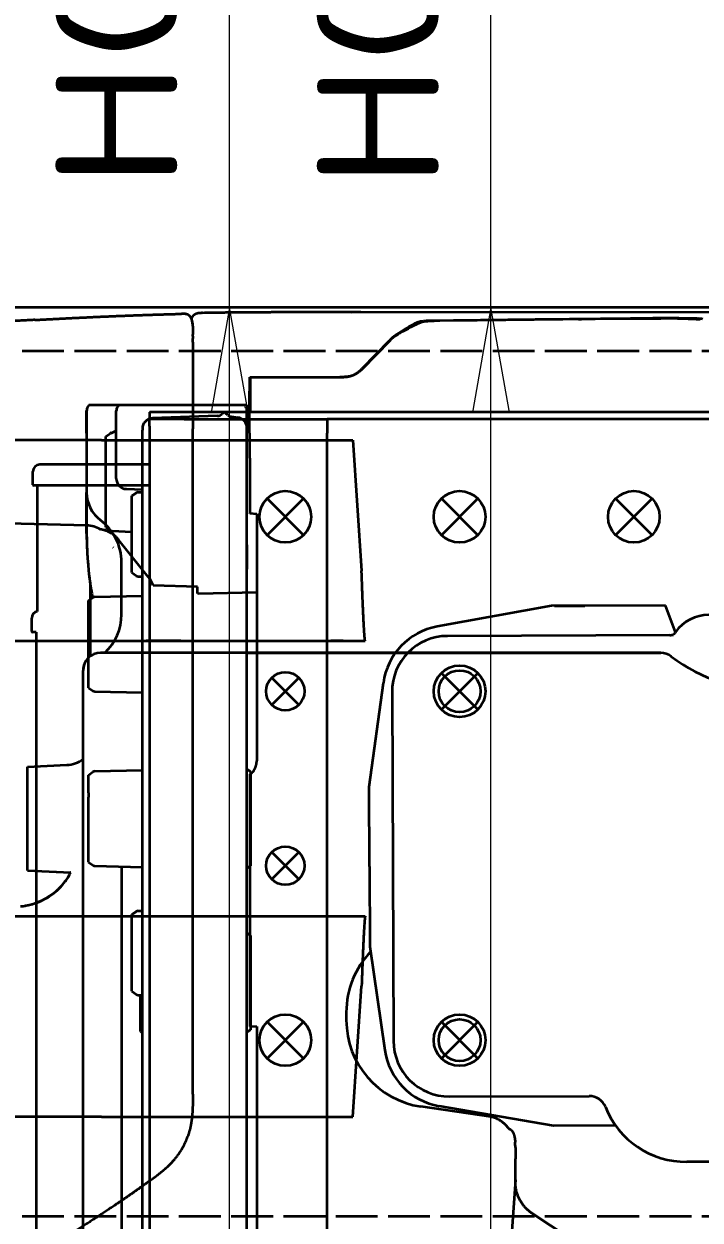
# Model space of a CAD drawing. Header units: millimetres. Extents: x 120 to 10915, y 515 to 8014.
# Drawn here: x 2925 to 3119, y 4908.4 to 5251.3 of the extents above; entities that cross this region are included whole.
import ezdxf
from ezdxf.enums import TextEntityAlignment as Align

# ---------------------------------------------------------------- set-up
doc = ezdxf.new("R2010")
doc.units = ezdxf.units.MM
doc.linetypes.add('DASHED', pattern=[15, 12, -3])
doc.layers.get('0').update_dxf_attribs({"lineweight": 13})
for name, color, linetype, lineweight in [('201_Dimensions', 7, 'Continuous', 13), ('203_Chassis_left_side_view', 7, 'Continuous', 13), ('204_Chassis_mid_side_view', 7, 'Continuous', 13), ('211_Frame_holes_left_side_view', 7, 'Continuous', 13), ('212_Frame_holes_right_side_view', 7, 'Continuous', 13), ('218_Chassis_right_side_view', 7, 'Continuous', 13)]:
    doc.layers.add(name, color=color, linetype=linetype, lineweight=lineweight)
doc.styles.get("Standard").update_dxf_attribs({"font": 'isocp.shx'})

# ---------------------------------------------------------------- blocks, each defined once
blk = doc.blocks.new('3253338')
at = {"layer": '204_Chassis_mid_side_view', "color": 3, "lineweight": 35}
for p, q in [((2947.3, 1232), (2825.09, 1232)), ((2947.3, 1232), (2962.74, 1232)), ((2962.74, 1232), (3019.4, 1232)), ((3019.4, 1232), (3021.89, 1194.5)), ((2856.81, 1174.5), (2945.22, 1174.5)), ((2945.22, 1174.5), (2962.74, 1174.5)), ((2969.99, 1174.5), (2960.06, 1174.5)), ((2962.74, 1174.5), (3022.91, 1174.5)), ((3016.57, 1174.5), (3013.03, 1174.5)), ((2856.81, 1095.5), (2945.22, 1095.5)), ((2945.22, 1095.5), (2962.74, 1095.5)), ((2962.74, 1095.5), (3022.91, 1095.5)), ((3019.4, 1038), (3021.89, 1075.5)), ((2947.3, 1038), (2825.09, 1038)), ((2947.3, 1038), (2962.74, 1038)), ((2962.74, 1038), (3019.4, 1038))]:
    blk.add_line(p, q, dxfattribs=at)
for centre in [(3000, 1210), (3000, 1060)]:
    blk.add_circle(centre, 7.4, dxfattribs=at)
for points in [[(3022.91, 1174.5), (3022.88, 1174.5), (3022.85, 1174.64), (3022.82, 1174.92), (3022.72, 1175.93), (3022.62, 1177.55), (3022.55, 1178.68), (3022.37, 1182.16), (3022.19, 1186.24), (3022.09, 1188.93), (3021.99, 1191.72), (3021.89, 1194.5)], [(3022.91, 1095.5), (3022.88, 1095.5), (3022.85, 1095.36), (3022.82, 1095.08), (3022.72, 1094.07), (3022.62, 1092.45), (3022.55, 1091.32), (3022.37, 1087.84), (3022.19, 1083.76), (3022.09, 1081.07), (3021.99, 1078.28), (3021.89, 1075.5)]]:
    blk.add_open_spline(points, degree=5, knots=[0, 0, 0, 0, 0, 0, 6.507891, 6.507891, 6.507891, 16.41338, 16.41338, 16.41338, 34.854254, 34.854254, 34.854254, 34.854254, 34.854254, 34.854254], dxfattribs=at)
blk = doc.blocks.new('3068684')
at = {"layer": '203_Chassis_left_side_view', "color": 3, "lineweight": 35}
blk.add_line((4055, 1270), (920, 1270), dxfattribs=at)
blk = doc.blocks.new('3254123')
at = {"layer": '203_Chassis_left_side_view', "color": 4, "linetype": 'DASHED', "lineweight": 35}
for p, q in [((3251.491565, 1257.5), (1477.491565, 1257.5)), ((3251.491565, 1009.5), (1535.491565, 1009.5))]:
    blk.add_line(p, q, dxfattribs=at)
blk = doc.blocks.new('3351299')
at = {"layer": '203_Chassis_left_side_view', "color": 3, "lineweight": 35}
for p, q in [((3021.68, 1268.62), (3008.17, 1268.62)), ((3019.03, 1268.62), (3433.57, 1268.94)), ((2973.39, 1265.48), (2973.41, 1265.39)), ((2973.48, 1262.14), (2973.48, 1262.29)), ((2973.48, 1262.29), (2973.48, 1262.29)), ((2973.48, 1261.81), (2973.48, 1262.14)), ((2973.49, 1260.04), (2973.48, 1261.11)), ((2973.5, 1258.49), (2973.48, 1241.65)), ((2973.49, 1260.04), (2973.5, 1259.14)), ((2973.5, 1259.14), (2973.5, 1258.52)), ((2973.5, 1258.52), (2973.5, 1258.49)), ((2973.46, 1044.49), (2973.46, 1044.49)), ((2961.16, 1019.73), (2961.15, 1019.72))]:
    blk.add_line(p, q, dxfattribs=at)
blk.add_lwpolyline([(2973.46, 1044.49, 0.000023), (2973.47, 1235.22)], format="xyb", dxfattribs=at)
for centre, radius, start, end in [((2995.81, 119.22), 1149.36, 90.72709, 90.97633), ((2963.55, 1264.06), 9.95, 8.2266, 11.4503), ((3234.19, 1262.95), 260.71, 179.637, 180.1437), ((3013.69, 1261.48), 40.21, 179.5309, 180.5235)]:
    blk.add_arc(centre, radius, start, end, dxfattribs=at)
for points in [[(3008.17, 1268.62), (3002.78, 1268.62), (2997.39, 1268.62), (2992, 1268.6), (2986.61, 1268.56), (2981.22, 1268.49)], [(2973.3, 1266.04), (2973.26, 1266.2), (2973.22, 1266.36), (2973.18, 1266.52), (2973.12, 1266.68), (2973.06, 1266.82)], [(2973.46, 1044.49), (2973.46, 1043.64), (2973.46, 1042.8), (2973.45, 1041.95), (2973.43, 1041.11), (2973.39, 1040.28)], [(2964.16, 1021.99), (2965.02, 1022.67), (2965.86, 1023.38), (2966.66, 1024.13), (2967.42, 1024.91), (2968.12, 1025.73)], [(2961.16, 1019.73), (2961.77, 1020.17), (2962.38, 1020.62), (2962.98, 1021.07), (2963.58, 1021.52), (2964.16, 1021.99)]]:
    blk.add_open_spline(points, degree=5, dxfattribs=at)
for points, knots in [([(2976.22, 1268.42), (2975.82, 1268.41), (2975.42, 1268.41), (2975.01, 1268.37), (2974.47, 1268.24), (2973.99, 1267.98), (2973.86, 1267.9), (2973.58, 1267.67), (2973.35, 1267.39), (2973.23, 1267.21), (2973.14, 1267.02), (2973.06, 1266.82)], [0, 0, 0, 0, 0, 0, 2.029114, 2.029114, 2.029114, 2.778797, 2.778797, 2.778797, 3.862622, 3.862622, 3.862622, 3.862622, 3.862622, 3.862622]), ([(2973.49, 1264.6), (2973.49, 1264.62), (2973.49, 1264.64), (2973.49, 1264.66), (2973.49, 1264.71), (2973.48, 1264.76), (2973.48, 1264.8), (2973.47, 1264.89), (2973.46, 1264.99), (2973.46, 1265.03), (2973.44, 1265.13), (2973.43, 1265.24), (2973.42, 1265.29), (2973.41, 1265.34), (2973.41, 1265.39)], [0, 0, 0, 0, 0, 0, 0.649602, 0.649602, 0.649602, 1.651559, 1.651559, 1.651559, 2.681408, 2.681408, 2.681408, 3.373488, 3.373488, 3.373488, 3.373488, 3.373488, 3.373488]), ([(2973.48, 1241.65), (2973.48, 1241.3), (2973.48, 1240.95), (2973.48, 1240.6), (2973.48, 1240.18), (2973.48, 1239.75), (2973.48, 1239.68), (2973.48, 1239.56), (2973.48, 1239.43), (2973.48, 1239.37), (2973.48, 1239.18), (2973.48, 1238.98), (2973.48, 1238.85), (2973.48, 1238.58), (2973.48, 1238.31), (2973.48, 1238.2), (2973.47, 1237.92), (2973.47, 1237.65), (2973.47, 1237.51), (2973.47, 1237.11), (2973.47, 1236.71), (2973.47, 1236.38), (2973.47, 1235.99), (2973.47, 1235.61), (2973.47, 1235.48), (2973.47, 1235.35), (2973.47, 1235.22)], [0, 0, 0, 0, 0, 0, 2.600026, 2.600026, 2.600026, 3.048958, 3.048958, 3.048958, 3.512397, 3.512397, 3.512397, 4.423413, 4.423413, 4.423413, 5.379929, 5.379929, 5.379929, 6.315553, 6.315553, 6.315553, 8.09694, 8.09694, 8.09694, 9.024971, 9.024971, 9.024971, 9.024971, 9.024971, 9.024971]), ([(2973.39, 1040.28), (2973.32, 1038.84), (2973.2, 1037.41), (2973, 1035.99), (2972.66, 1034.45), (2972.19, 1032.95), (2972.14, 1032.81), (2972.1, 1032.66), (2972.05, 1032.51)], [0, 0, 0, 0, 0, 0, 12.526309, 12.526309, 12.526309, 13.901414, 13.901414, 13.901414, 13.901414, 13.901414, 13.901414]), ([(2968.12, 1025.73), (2968.95, 1026.68), (2969.71, 1027.7), (2970.39, 1028.76), (2971.12, 1030.16), (2971.72, 1031.62), (2971.83, 1031.92), (2971.94, 1032.22), (2972.05, 1032.51)], [0, 0, 0, 0, 0, 0, 11.267446, 11.267446, 11.267446, 14.080975, 14.080975, 14.080975, 14.080975, 14.080975, 14.080975]), ([(2961.15, 1019.72), (2957.76, 1017.27), (2954.34, 1014.87), (2950.88, 1012.51), (2946.52, 1009.62), (2942.13, 1006.79), (2941.25, 1006.23), (2940.37, 1005.67), (2939.48, 1005.11)], [0, 0, 0, 0, 0, 0, 36.261503, 36.261503, 36.261503, 45.327124, 45.327124, 45.327124, 45.327124, 45.327124, 45.327124])]:
    blk.add_open_spline(points, degree=5, knots=knots, dxfattribs=at)
blk = doc.blocks.new('3069619')
at = {"layer": '203_Chassis_left_side_view', "color": 3, "lineweight": 35}
for p, q in [((3048.89, 1266.23), (3042.73, 1266.16)), ((3082.83, 1266.63), (3081.56, 1266.61)), ((3081.66, 1266.61), (3081.56, 1266.61)), ((3084.08, 1266.64), (3082.83, 1266.63)), ((3084.08, 1266.64), (3084.83, 1266.65)), ((3084.83, 1266.65), (3084.98, 1266.65)), ((3087.31, 1266.67), (3084.98, 1266.65)), ((3112.48, 1266.8), (3112.49, 1266.8)), ((3032.97, 1262.66), (3032.52, 1262.41)), ((3029.96, 1260.48), (3022.12, 1252.38)), ((2990, 1250.05), (3015.6, 1250.05)), ((2990, 1240), (2990, 1250.05)), ((2991.15, 1250.05), (3000.04, 1250.05)), ((2961, 1239.47), (2961, 1237.74)), ((2961, 1236), (2961, 1237.74)), ((4338.79, 1240), (2961.21, 1240)), ((2971, 1238), (2961.21, 1238)), ((2971, 1238), (3012, 1238)), ((3012, 1238), (3012, 1234)), ((4288, 1238), (3012, 1238)), ((2961, 1236), (2961, 609)), ((3012, 657.14), (3012, 1234)), ((2961, 1224.95), (2929.58, 1224.95)), ((2927.58, 1219.2), (2927.58, 1222.95)), ((2961, 1218.95), (2927.83, 1218.95)), ((2928.83, 1218.95), (2928.83, 1182.91)), ((2927.25, 1177.2), (2927.25, 1180.95)), ((2928.5, 1176.95), (2927.5, 1176.95)), ((2928.5, 1176.95), (2928.5, 929.89))]:
    blk.add_line(p, q, dxfattribs=at)
blk.add_lwpolyline([(3081.66, 1266.61, 0.000164), (3048.89, 1266.23)], format="xyb", dxfattribs=at)
for centre, radius, start, end in [((3123.11, 1101.85), 184.35, 117.6481, 119.2717), ((3116.25, -1958.2), 3225, 90.06712, 90.51423), ((3041.55, 1249.42), 16.02, 134.1878, 136.3624), ((2929.58, 1222.95), 2, 90, 180), ((2927.83, 1219.2), 0.25, 180, 270), ((2929.25, 1180.95), 2, 101.9821, 180), ((2927.5, 1177.2), 0.25, 180, 270)]:
    blk.add_arc(centre, radius, start, end, dxfattribs=at)
for points, degree, knots in [([(3037.57, 1265.15), (3037.67, 1265.21), (3037.87, 1265.31), (3038.17, 1265.47), (3038.48, 1265.61), (3038.79, 1265.73), (3039.11, 1265.85), (3039.44, 1265.94), (3039.76, 1266.01), (3040.07, 1266.06), (3040.34, 1266.09), (3040.57, 1266.11), (3040.77, 1266.12), (3040.95, 1266.12), (3041.11, 1266.13), (3041.27, 1266.13), (3041.46, 1266.14), (3041.65, 1266.14), (3041.88, 1266.14), (3042.13, 1266.15), (3042.41, 1266.15), (3042.62, 1266.15), (3042.73, 1266.16)], 3, [0, 0, 0, 0, 0.342128, 0.683082, 1.021999, 1.358664, 1.696603, 2.033617, 2.367465, 2.699975, 2.950434, 3.193535, 3.383819, 3.566319, 3.716281, 3.879876, 4.05479, 4.263496, 4.474041, 4.722536, 5.010262, 5.337936, 5.337936, 5.337936, 5.337936]), ([(3112.49, 1266.8), (3112.59, 1266.8), (3112.8, 1266.8), (3113.12, 1266.8), (3113.43, 1266.8), (3113.76, 1266.8), (3114.09, 1266.8), (3114.42, 1266.8), (3114.76, 1266.8), (3115.09, 1266.8), (3115.46, 1266.79), (3115.88, 1266.79), (3116.35, 1266.77), (3116.83, 1266.76), (3117.3, 1266.73), (3117.75, 1266.7), (3118.17, 1266.68), (3118.59, 1266.64), (3118.86, 1266.62), (3119, 1266.61)], 3, [0, 0, 0, 0, 0.312445, 0.624221, 0.946059, 1.258432, 1.603648, 1.929772, 2.272427, 2.60101, 2.933039, 3.372774, 3.855116, 4.344146, 4.836048, 5.25864, 5.680354, 6.100653, 6.520781, 6.520781, 6.520781, 6.520781]), ([(3030.38, 1260.91), (3030.45, 1260.97), (3030.58, 1261.09), (3030.78, 1261.26), (3030.97, 1261.42), (3031.16, 1261.57), (3031.35, 1261.7), (3031.54, 1261.83), (3031.72, 1261.94), (3031.89, 1262.05), (3032.06, 1262.14), (3032.22, 1262.24), (3032.37, 1262.32), (3032.47, 1262.38), (3032.52, 1262.41)], 3, [0, 0, 0, 0, 0.271546, 0.532051, 0.782615, 1.023744, 1.255501, 1.477704, 1.690096, 1.892547, 2.085255, 2.268963, 2.445152, 2.616245, 2.616245, 2.616245, 2.616245]), ([(3022.12, 1252.38), (3021.48, 1251.79), (3020.83, 1251.2), (3020.11, 1250.73), (3018.78, 1250.23), (3017.35, 1250.07), (3016.77, 1250.05), (3016.18, 1250.05), (3015.6, 1250.05)], 5, [0, 0, 0, 0, 0, 0, 6.715176, 6.715176, 6.715176, 11.177792, 11.177792, 11.177792, 11.177792, 11.177792, 11.177792]), ([(2961.21, 1240), (2961.14, 1240), (2961.08, 1239.96), (2961.03, 1239.87), (2961.01, 1239.72), (2961, 1239.53), (2961, 1239.51), (2961, 1239.49), (2961, 1239.47)], 5, [0, 0, 0, 0, 0, 0, 2.714378, 2.714378, 2.714378, 3.030142, 3.030142, 3.030142, 3.030142, 3.030142, 3.030142])]:
    blk.add_open_spline(points, degree=degree, knots=knots, dxfattribs=at)
blk.add_open_spline([(2961.21, 1238), (2961.13, 1238), (2961.07, 1237.97), (2961.02, 1237.92), (2961, 1237.84), (2961, 1237.74)], degree=5, dxfattribs=at)
blk = doc.blocks.new('3069642')
at = {"layer": '203_Chassis_left_side_view', "color": 3, "lineweight": 35}
for p, q in [((2943.32, 1241.5), (2943.37, 1241.57)), ((2943.65, 1242), (2943.37, 1241.57)), ((2989, 1242), (2943.65, 1242)), ((2952.2, 1242), (2951.86, 1241.52)), ((2989, 615.38), (2989, 1242)), ((2943, 1240.41), (2943, 1205.17)), ((2951.5, 1220.98), (2951.5, 1240.37)), ((2980.58, 1238.93), (2961.9, 1238.28)), ((2982.5, 1240), (2981.78, 1239.4)), ((2983.49, 1239.17), (2982.5, 1240)), ((2984.49, 1238.72), (2986.42, 1238.45)), ((2989, 1240.41), (2989, 1235.48)), ((2959, 1235.28), (2959, 1234.88)), ((2959, 600), (2959, 1234.88)), ((2989, 1235.12), (2989, 1235.48)), ((2989, 1202.89), (2989, 1235.12)), ((2989, 1234.66), (2989, 1234.63)), ((2948.5, 1233), (2949.76, 1233.88)), ((2948.5, 1207), (2948.5, 1233)), ((2954.4, 1217.98), (2959, 1217.82)), ((2957.8, 1217.06), (2959, 1217.1)), ((2989, 1219.34), (2989, 1219.37)), ((2956, 1216), (2957.26, 1216.88)), ((2956, 1205), (2956, 1216)), ((2948.5, 1207), (2949.76, 1206.12)), ((2950.3, 1205.94), (2956, 1205.74)), ((2956, 1194), (2956, 1205)), ((2989, 1201.98), (2989, 1202.89)), ((2989, 1201.98), (2989, 1195)), ((2956, 1194), (2957.26, 1193.12)), ((2957.8, 1192.94), (2959, 1192.9)), ((2943.5, 1186), (2944.75, 1186.88)), ((2945.3, 1187.06), (2959, 1187.39)), ((2943.5, 1173.5), (2943.5, 1186)), ((2943.5, 1161), (2943.5, 1173.5)), ((2989, 1171), (3107.71, 1171)), ((2943.5, 1161), (2944.75, 1160.12)), ((2945.3, 1159.94), (2959, 1159.61)), ((2943.5, 1136), (2944.75, 1136.88)), ((2943.5, 1130.92), (2943.5, 1136)), ((2945.3, 1137.06), (2959, 1137.39)), ((2990, 1137), (2989, 1137.7)), ((2990, 1137), (2990, 1111.65)), ((2943.5, 1130.92), (2943.5, 1130.16)), ((2943.5, 1130.16), (2943.5, 1129.66)), ((2943.5, 1117.34), (2943.5, 1129.66)), ((2943.5, 1116.84), (2943.5, 1117.34)), ((2943.5, 1116.08), (2943.5, 1116.84)), ((2943.5, 1111), (2943.5, 1116.08)), ((2943.5, 1111), (2944.75, 1110.12)), ((2990, 1111.65), (2990, 1110)), ((2945.3, 1109.94), (2959, 1109.61)), ((2953, 1109.75), (2953, 1104.44)), ((2990, 1110), (2989, 1109.3)), ((2990, 1110), (2989, 1109.3)), ((2990, 1110), (2989, 1109.3)), ((2990, 1110), (2989, 1109.3)), ((2953, 1104.44), (2953, 948.13)), ((2957.8, 1097.06), (2958.3, 1097.08)), ((2956, 1096), (2957.26, 1096.88)), ((2956, 1085), (2956, 1096)), ((2990, 1090), (2989, 1090.7)), ((2990, 1090), (2990, 1064.65)), ((2956, 1074), (2956, 1085)), ((2956, 1074), (2957.26, 1073.12)), ((2957.8, 1072.94), (2959, 1072.9)), ((2958.5, 1062.5), (2958.5, 1072.91)), ((2990, 1063), (2989, 1062.3)), ((2990, 1063), (2989, 1062.3)), ((2990, 1064.65), (2990, 1063)), ((2958.5, 1062.5), (2959, 1062.15)), ((2958.5, 1062.5), (2959, 1062.15))]:
    blk.add_line(p, q, dxfattribs=at)
for centre, radius, start, end in [((2945, 1240.41), 2, 147, 180), ((2953.5, 1240.37), 2, 145, 180), ((2962, 1235.28), 3, 92, 180), ((2980.5, 1240.93), 2, 272, 310), ((2984.78, 1240.7), 2, 230, 262), ((2986, 1235.48), 3, 0, 82), ((2948.68, 1238.36), 4.55, 287.2457, 308.2704), ((2950.33, 1233.06), 1.01, 107.5423, 124.9468), ((2954.5, 1220.98), 3, 180, 268), ((2957.83, 1216.06), 1, 92, 125), ((3043, 1205.17), 100, 180, 190.5615), ((2950.33, 1206.94), 1, 235, 268), ((2957.83, 1193.94), 1, 235, 268), ((2945.33, 1186.06), 1, 91.4, 125), ((3107.71, 1166), 5, 53.1301, 90), ((3140.71, 1210), 50, 233.1301, 270), ((2945.33, 1160.94), 1, 235, 268.6), ((2945.33, 1136.06), 1, 91.4, 125), ((2945.33, 1110.94), 1, 235, 268.6), ((2957.83, 1096.06), 1, 92, 125), ((2958.12, 1102.08), 5, 272, 280.0962), ((2957.83, 1073.94), 1, 235, 268)]:
    blk.add_arc(centre, radius, start, end, dxfattribs=at)
blk = doc.blocks.new('3071501')
at = {"layer": '203_Chassis_left_side_view', "color": 3, "lineweight": 35}
for p, q in [((2942, 1140.63), (2942, 1166)), ((2926, 1138.39), (2937.35, 1138.88)), ((2926, 1110.32), (2926, 1138.39)), ((2926, 1108.61), (2926, 1110.32)), ((2926, 1108.61), (2938.41, 1108.07)), ((2936.99, 1105.69), (2936.81, 1105.45))]:
    blk.add_line(p, q, dxfattribs=at)
for centre, radius, start, end in [((2947, 1166), 5, 134.4311, 180), ((2937, 1146.87), 8, 272.5, 308.6839), ((2922.83, 1115.94), 17.48, 324.0865, 333.2468), ((2922.6, 1116.12), 17.78, 293.9816, 323.0974), ((2922.4, 1116.58), 18.28, 275.0349, 293.976)]:
    blk.add_arc(centre, radius, start, end, dxfattribs=at)
blk = doc.blocks.new('3069663')
at = {"layer": '218_Chassis_right_side_view', "color": 3, "lineweight": 35}
for p, q in [((3032.28, 1262.45), (3032.28, 1262.47)), ((3029.76, 1260.48), (3021.95, 1252.41)), ((3030.13, 1260.83), (3029.76, 1260.48)), ((2989.8, 1246), (2989.8, 1250.05)), ((2989.8, 1250.05), (3015.45, 1250.05)), ((2989.8, 1246), (2989.6, 1246)), ((2989.6, 1246), (2989.6, 1234.01)), ((2989.97, 1246), (2989.96, 1246)), ((2989.8, 1234), (2989.6, 1234.01)), ((2989.8, 1226.8), (2989.8, 1234)), ((2989.8, 1226.79), (2989.8, 1223.5)), ((2989.8, 1223.5), (2989.8, 1211)), ((2838.8, 1210.29), (2943.01, 1207.56)), ((2989.8, 1210.97), (2989.8, 1211)), ((2989.8, 1211), (2991.8, 1210.9)), ((2989.8, 1211), (2991.8, 1210.9)), ((2989.8, 1211), (2991.8, 1210.9)), ((2989.8, 1211), (2991.8, 1210.9)), ((2989.8, 1210.97), (2989.8, 1210.96)), ((2991.8, 1210.9), (2991.8, 1140.05)), ((2960.67, 1192.76), (2952.24, 1203.33)), ((2950.69, 1201.13), (2950.64, 1201.16)), ((2974.8, 1189.97), (2962.12, 1190.28)), ((2974.8, 1187.98), (2974.8, 1189.97)), ((2975.06, 1188.01), (2991.8, 1188.45)), ((2989.8, 1136.1), (2989.8, 1064)), ((2989.8, 1136.1), (2989.8, 1136.09)), ((2989.8, 1135.77), (2989.8, 1135.49)), ((2989.8, 1063.97), (2989.8, 1064)), ((2989.8, 1064), (2991.8, 1063.9)), ((2989.8, 1064), (2991.8, 1063.9)), ((2989.8, 1064), (2991.8, 1063.9)), ((2989.8, 1064), (2991.8, 1063.9)), ((2989.8, 1063.97), (2989.8, 1063.96)), ((2991.8, 1063.9), (2991.8, 992.69))]:
    blk.add_line(p, q, dxfattribs=at)
blk.add_lwpolyline([(3102.91, 1266.86, 0.000308), (3040.4, 1266.14)], format="xyb", dxfattribs=at)
for centre, radius, start, end in [((3126.34, 1112.72), 176.84, 120.5157, 122.1314), ((3140.99, -2200.39), 3467.46, 90.46471, 90.62913), ((2942.8, 1199.56), 8, 58.4381, 88.5), ((2952.69, 1186.45), 10.18, 22.0983, 38.3431), ((2975.1, 1186.51), 1.5, 91.5, 101.5369)]:
    blk.add_arc(centre, radius, start, end, dxfattribs=at)
for points, degree, knots in [([(3036.54, 1265.07), (3036.64, 1265.12), (3036.84, 1265.24), (3037.14, 1265.41), (3037.44, 1265.56), (3037.75, 1265.7), (3038.06, 1265.82), (3038.38, 1265.93), (3038.7, 1266.01), (3039.04, 1266.06), (3039.37, 1266.1), (3039.71, 1266.13), (3040.05, 1266.14), (3040.28, 1266.14), (3040.4, 1266.14)], 3, [0, 0, 0, 0, 0.344275, 0.687059, 1.027353, 1.364878, 1.700047, 2.033849, 2.367591, 2.702606, 3.039935, 3.380065, 3.72276, 4.067029, 4.067029, 4.067029, 4.067029]), ([(3112.87, 1266.96), (3112.98, 1266.96), (3113.19, 1266.96), (3113.5, 1266.96), (3113.81, 1266.97), (3114.12, 1266.97), (3114.42, 1266.97), (3114.73, 1266.97), (3115.01, 1266.97), (3115.28, 1266.98), (3115.52, 1266.98), (3115.78, 1266.98), (3116.05, 1266.97), (3116.39, 1266.97), (3116.77, 1266.96), (3117.19, 1266.95), (3117.62, 1266.93), (3118.04, 1266.91), (3118.45, 1266.88), (3118.87, 1266.85), (3119.29, 1266.82), (3119.57, 1266.79), (3119.71, 1266.78)], 3, [0, 0, 0, 0, 0.315739, 0.632075, 0.941402, 1.236682, 1.558781, 1.855138, 2.15016, 2.410007, 2.653182, 2.88558, 3.176356, 3.481221, 3.900172, 4.321567, 4.74544, 5.169065, 5.586381, 6.003722, 6.420965, 6.841061, 6.841061, 6.841061, 6.841061]), ([(3032.28, 1262.45), (3032.09, 1262.33), (3031.89, 1262.2), (3031.69, 1262.07), (3031.25, 1261.78), (3030.83, 1261.46), (3030.6, 1261.27), (3030.37, 1261.07), (3030.15, 1260.86), (3030.15, 1260.85), (3030.14, 1260.84), (3030.13, 1260.83)], 5, [0, 0, 0, 0, 0, 0, 1.275862, 1.275862, 1.275862, 2.810744, 2.810744, 2.810744, 2.868477, 2.868477, 2.868477, 2.868477, 2.868477, 2.868477]), ([(3015.45, 1250.05), (3016.32, 1250.05), (3017.2, 1250.05), (3018.08, 1250.12), (3019.45, 1250.49), (3020.65, 1251.25), (3021.1, 1251.62), (3021.52, 1252.01), (3021.95, 1252.41)], 5, [0.000006, 0.000006, 0.000006, 0.000006, 0.000006, 0.000006, 6.575347, 6.575347, 6.575347, 10.94273, 10.94273, 10.94273, 10.94273, 10.94273, 10.94273]), ([(2952.24, 1203.33), (2952.18, 1203.41), (2952.05, 1203.56), (2951.85, 1203.79), (2951.64, 1204.01), (2951.43, 1204.22), (2951.21, 1204.43), (2950.98, 1204.62), (2950.75, 1204.81), (2950.51, 1204.99), (2950.27, 1205.16), (2950.02, 1205.32), (2949.76, 1205.47), (2949.5, 1205.61), (2949.24, 1205.74), (2948.97, 1205.86), (2948.7, 1205.96), (2948.42, 1206.06), (2948.14, 1206.15), (2947.85, 1206.22), (2947.57, 1206.29), (2947.28, 1206.34), (2947.08, 1206.37), (2946.99, 1206.38)], 3, [0, 0, 0, 0, 0.3026, 0.604383, 0.90537, 1.205587, 1.505062, 1.803826, 2.101914, 2.399388, 2.696534, 2.993073, 3.289094, 3.584637, 3.879743, 4.174454, 4.468813, 4.762943, 5.056922, 5.350649, 5.644175, 5.937605, 6.230607, 6.230607, 6.230607, 6.230607]), ([(2989.8, 1136.1), (2989.83, 1136.12), (2989.88, 1136.15), (2989.95, 1136.2), (2990.03, 1136.25), (2990.1, 1136.31), (2990.18, 1136.37), (2990.25, 1136.43), (2990.33, 1136.5), (2990.41, 1136.58), (2990.49, 1136.66), (2990.56, 1136.74), (2990.64, 1136.82), (2990.72, 1136.92), (2990.8, 1137.03), (2990.89, 1137.14), (2990.97, 1137.26), (2991.05, 1137.39), (2991.12, 1137.52), (2991.2, 1137.65), (2991.27, 1137.78), (2991.33, 1137.91), (2991.39, 1138.04), (2991.44, 1138.17), (2991.49, 1138.32), (2991.55, 1138.49), (2991.61, 1138.7), (2991.67, 1138.92), (2991.71, 1139.14), (2991.75, 1139.36), (2991.78, 1139.59), (2991.79, 1139.82), (2991.8, 1139.97), (2991.8, 1140.05)], 3, [0.000003, 0.000003, 0.000003, 0.000003, 0.087569, 0.180835, 0.270712, 0.364458, 0.461867, 0.562722, 0.666857, 0.774043, 0.884155, 0.996529, 1.110377, 1.229723, 1.37276, 1.515706, 1.66053, 1.807916, 1.957784, 2.109253, 2.264366, 2.409401, 2.549045, 2.689792, 2.831559, 3.012013, 3.241701, 3.465923, 3.691868, 3.919379, 4.148329, 4.378582, 4.610115, 4.610115, 4.610115, 4.610115])]:
    blk.add_open_spline(points, degree=degree, knots=knots, dxfattribs=at)
blk = doc.blocks.new('3069767')
at = {"layer": '218_Chassis_right_side_view', "color": 3, "lineweight": 35}
for p, q in [((2943.37, 1241.57), (2943.32, 1241.5)), ((2943.65, 1242), (2943.37, 1241.57)), ((2988.35, 1242), (2943.65, 1242)), ((2988.62, 1241.58), (2988.35, 1242)), ((2988.62, 1241.58), (2988.68, 1241.5)), ((2943, 1238.68), (2943, 1240.41)), ((2943, 1234.72), (2943, 1238.68)), ((2989, 1239.85), (2989, 1240.41)), ((2989, 1239.85), (2989, 1239.27)), ((2989, 1239.27), (2989, 1235.4)), ((2943, 1234), (2943, 1234.72)), ((2989, 1234), (2989, 1235.4)), ((2943, 1234), (2943, 1217)), ((2989, 1176), (2989, 1234)), ((2989, 1232.55), (2989, 1232.59)), ((2943, 1205.17), (2943, 1216.97)), ((2953, 1182), (2953, 1197)), ((2944, 1191.06), (2944, 1170)), ((2989, 1171), (2989, 1176)), ((3107.71, 1171), (2947, 1171)), ((2942, 927), (2942, 1166))]:
    blk.add_line(p, q, dxfattribs=at)
for centre, radius, start, end in [((2945, 1240.41), 2, 147, 180), ((2987, 1240.41), 2, 0, 33), ((2986, 1235.48), 3, 0, 0.5068), ((2953, 1217), 10, 180, 233.1301), ((2938, 1197), 15, 0, 53.1301), ((3043, 1205.17), 100, 180, 188.1098), ((2938, 1182), 15, 312.8335, 0), ((2947, 1166), 5, 90, 180), ((3107.71, 1166), 5, 53.1301, 90), ((3140.71, 1210), 50, 233.1301, 270)]:
    blk.add_arc(centre, radius, start, end, dxfattribs=at)
blk = doc.blocks.new('3071503')
at = {"layer": '218_Chassis_right_side_view', "color": 3, "lineweight": 35}
for p, q in [((2926, 1138.39), (2937.35, 1138.88)), ((2926, 1136.68), (2926, 1138.39)), ((2926, 1108.61), (2926, 1136.68)), ((2926, 1108.61), (2938.44, 1108.07)), ((2938.44, 1108.07), (2938.41, 1108.07)), ((2936.99, 1105.69), (2936.82, 1105.45))]:
    blk.add_line(p, q, dxfattribs=at)
for centre, radius, start, end in [((2937, 1146.87), 8, 272.5, 308.6797), ((2922.59, 1116.13), 17.79, 291.859, 323.4295), ((2922.6, 1116.12), 17.78, 293.9818, 323.0974), ((2922.87, 1115.91), 17.44, 323.4834, 328.9722), ((2922.39, 1116.62), 18.32, 275.027, 291.8687), ((2922.4, 1116.58), 18.28, 281.4823, 293.9871)]:
    blk.add_arc(centre, radius, start, end, dxfattribs=at)
blk.add_ellipse((2922.14, 1116.51), major_axis=(14.18, -11.69), ratio=0.974341, start_param=0.061001, end_param=0.216961, dxfattribs=at)
blk = doc.blocks.new('3107260')
at = {"layer": '203_Chassis_left_side_view', "color": 3, "lineweight": 35}
for p, q in [((2928.18, 1266.43), (2928.18, 1266.43)), ((2970.18, 1268.17), (2970.18, 1268.17)), ((2973.39, 1265.48), (2973.41, 1265.39)), ((2973.48, 1262.14), (2973.48, 1262.29)), ((2973.48, 1262.29), (2973.48, 1262.29)), ((2973.48, 1261.81), (2973.48, 1262.14)), ((2973.49, 1260.04), (2973.48, 1261.11)), ((2973.5, 1258.49), (2973.48, 1241.65)), ((2973.49, 1260.04), (2973.5, 1259.14)), ((2973.5, 1259.14), (2973.5, 1258.52)), ((2973.5, 1258.52), (2973.5, 1258.49)), ((2973.46, 1044.49), (2973.46, 1044.49)), ((2961.16, 1019.73), (2961.15, 1019.72))]:
    blk.add_line(p, q, dxfattribs=at)
blk.add_lwpolyline([(2973.46, 1044.49, 0.000023), (2973.47, 1235.22)], format="xyb", dxfattribs=at)
for centre, radius, start, end in [((2963.55, 1264.06), 9.95, 8.2266, 11.4503), ((3234.19, 1262.95), 260.71, 179.637, 180.1437), ((3013.69, 1261.48), 40.21, 179.5309, 180.5235)]:
    blk.add_arc(centre, radius, start, end, dxfattribs=at)
for points, knots in [([(2928.18, 1266.43), (2916.61, 1265.83), (2905.05, 1265.22), (2893.46, 1264.62), (2873.33, 1263.56), (2853.22, 1262.5), (2844.69, 1262.05), (2836.02, 1261.59), (2827.35, 1261.14), (2827.19, 1261.13), (2826.65, 1261.1), (2826.12, 1261.07), (2825.77, 1261.05), (2824.83, 1261), (2823.94, 1260.95), (2823.4, 1260.93), (2822.62, 1260.88), (2821.78, 1260.84), (2821.58, 1260.83), (2821.2, 1260.81), (2820.81, 1260.79), (2820.55, 1260.77), (2809.43, 1260.19), (2798.33, 1259.6), (2787.44, 1259.01), (2770.84, 1258.13), (2754.29, 1257.24), (2748.77, 1256.94), (2737.39, 1256.33), (2726.02, 1255.72), (2720.35, 1255.41), (2709.03, 1254.8), (2697.68, 1254.18), (2691.9, 1253.86), (2678.59, 1253.14), (2665.23, 1252.41), (2657.56, 1251.98), (2649.87, 1251.56), (2642.19, 1251.14)], [0, 0, 0, 0, 0, 0, 99.89014, 99.89014, 99.89014, 173.493958, 173.493958, 173.493958, 174.953008, 174.953008, 174.953008, 178.200982, 178.200982, 178.200982, 184.00917, 184.00917, 184.00917, 185.770364, 185.770364, 185.770364, 187.417834, 187.417834, 187.417834, 282.066276, 282.066276, 282.066276, 332.089087, 332.089087, 332.089087, 381.683296, 381.683296, 381.683296, 431.135275, 431.135275, 431.135275, 497.651604, 497.651604, 497.651604, 497.651604, 497.651604, 497.651604]), ([(2928.18, 1266.43), (2932.38, 1266.65), (2936.58, 1266.87), (2940.78, 1267.08), (2949.18, 1267.47), (2957.57, 1267.8), (2961.78, 1267.95), (2965.98, 1268.07), (2970.18, 1268.17)], [0, 0, 0, 0, 0, 0, 36.398399, 36.398399, 36.398399, 72.790167, 72.790167, 72.790167, 72.790167, 72.790167, 72.790167]), ([(2973.3, 1266.04), (2973.26, 1266.22), (2973.21, 1266.4), (2973.16, 1266.58), (2973.03, 1266.91), (2972.87, 1267.2), (2972.78, 1267.33), (2972.52, 1267.63), (2972.2, 1267.86), (2971.99, 1267.97), (2971.67, 1268.07), (2971.34, 1268.13), (2971.26, 1268.14), (2971.09, 1268.16), (2970.92, 1268.17), (2970.83, 1268.18), (2970.65, 1268.18), (2970.46, 1268.18), (2970.37, 1268.18), (2970.27, 1268.18), (2970.18, 1268.17)], [0, 0, 0, 0, 0, 0, 1.669871, 1.669871, 1.669871, 3.287961, 3.287961, 3.287961, 5.684493, 5.684493, 5.684493, 6.496726, 6.496726, 6.496726, 7.315798, 7.315798, 7.315798, 8.134131, 8.134131, 8.134131, 8.134131, 8.134131, 8.134131]), ([(2973.49, 1264.6), (2973.49, 1264.62), (2973.49, 1264.64), (2973.49, 1264.66), (2973.49, 1264.71), (2973.48, 1264.76), (2973.48, 1264.8), (2973.47, 1264.89), (2973.46, 1264.99), (2973.46, 1265.03), (2973.44, 1265.13), (2973.43, 1265.24), (2973.42, 1265.29), (2973.41, 1265.34), (2973.41, 1265.39)], [0, 0, 0, 0, 0, 0, 0.649602, 0.649602, 0.649602, 1.651559, 1.651559, 1.651559, 2.681408, 2.681408, 2.681408, 3.373488, 3.373488, 3.373488, 3.373488, 3.373488, 3.373488]), ([(2973.48, 1241.65), (2973.48, 1241.3), (2973.48, 1240.95), (2973.48, 1240.6), (2973.48, 1240.18), (2973.48, 1239.75), (2973.48, 1239.68), (2973.48, 1239.56), (2973.48, 1239.43), (2973.48, 1239.37), (2973.48, 1239.18), (2973.48, 1238.98), (2973.48, 1238.85), (2973.48, 1238.58), (2973.48, 1238.31), (2973.48, 1238.2), (2973.47, 1237.92), (2973.47, 1237.65), (2973.47, 1237.51), (2973.47, 1237.11), (2973.47, 1236.71), (2973.47, 1236.38), (2973.47, 1235.99), (2973.47, 1235.61), (2973.47, 1235.48), (2973.47, 1235.35), (2973.47, 1235.22)], [0, 0, 0, 0, 0, 0, 2.600026, 2.600026, 2.600026, 3.048958, 3.048958, 3.048958, 3.512397, 3.512397, 3.512397, 4.423413, 4.423413, 4.423413, 5.379929, 5.379929, 5.379929, 6.315553, 6.315553, 6.315553, 8.09694, 8.09694, 8.09694, 9.024971, 9.024971, 9.024971, 9.024971, 9.024971, 9.024971]), ([(2973.39, 1040.28), (2973.32, 1038.84), (2973.2, 1037.41), (2973, 1035.99), (2972.66, 1034.45), (2972.19, 1032.95), (2972.14, 1032.81), (2972.1, 1032.66), (2972.05, 1032.51)], [0, 0, 0, 0, 0, 0, 12.526309, 12.526309, 12.526309, 13.901414, 13.901414, 13.901414, 13.901414, 13.901414, 13.901414]), ([(2968.12, 1025.73), (2968.95, 1026.68), (2969.71, 1027.7), (2970.39, 1028.76), (2971.12, 1030.16), (2971.72, 1031.62), (2971.83, 1031.92), (2971.94, 1032.22), (2972.05, 1032.51)], [0, 0, 0, 0, 0, 0, 11.267446, 11.267446, 11.267446, 14.080975, 14.080975, 14.080975, 14.080975, 14.080975, 14.080975]), ([(2961.15, 1019.72), (2957.76, 1017.27), (2954.34, 1014.87), (2950.88, 1012.51), (2946.52, 1009.62), (2942.13, 1006.79), (2941.25, 1006.23), (2940.37, 1005.67), (2939.48, 1005.11)], [0, 0, 0, 0, 0, 0, 36.261503, 36.261503, 36.261503, 45.327124, 45.327124, 45.327124, 45.327124, 45.327124, 45.327124])]:
    blk.add_open_spline(points, degree=5, knots=knots, dxfattribs=at)
for points in [[(2973.46, 1044.49), (2973.46, 1043.64), (2973.46, 1042.8), (2973.45, 1041.95), (2973.43, 1041.11), (2973.39, 1040.28)], [(2964.16, 1021.99), (2965.02, 1022.67), (2965.86, 1023.38), (2966.66, 1024.13), (2967.42, 1024.91), (2968.12, 1025.73)], [(2961.16, 1019.73), (2961.77, 1020.17), (2962.38, 1020.62), (2962.98, 1021.07), (2963.58, 1021.52), (2964.16, 1021.99)]]:
    blk.add_open_spline(points, degree=5, dxfattribs=at)
blk = doc.blocks.new('3135191')
at = {"layer": '204_Chassis_mid_side_view', "color": 3, "lineweight": 35}
for p, q in [((3076.37, 1184.46), (3043.57, 1178.53)), ((3109.11, 1184.6), (3076.37, 1184.46)), ((3077.21, 1184.46), (3077.27, 1184.47)), ((3077.27, 1184.47), (3077.38, 1184.47)), ((3077.32, 1184.46), (3077.38, 1184.47)), ((3077.38, 1184.47), (3085.9, 1184.5)), ((3111.94, 1176.91), (3109.11, 1184.6)), ((3110.35, 1176.1), (3046.54, 1175.84)), ((3111.37, 1176.22), (3111.4, 1176.23)), ((3111.4, 1176.23), (3111.42, 1176.25)), ((3024.07, 1132.61), (3028.13, 1162.4)), ((3030.61, 1159.77), (3031.03, 1059.77)), ((3024.16, 1109.74), (3024.07, 1132.61)), ((3024.16, 1109.74), (3024.26, 1086.88)), ((3024.26, 1086.88), (3028.56, 1057.12)), ((3017.5, 1068), (3017.5, 1065.71)), ((3047.09, 1043.84), (3087.17, 1044)), ((3059.04, 1038.02), (3038.88, 1040.97)), ((3076.99, 1035.46), (3044.14, 1041.11)), ((3094.75, 1035.53), (3076.99, 1035.46)), ((3066, 1029.21), (3066, 1029.02)), ((3066, 1029.02), (3066, 1026.03)), ((3066, 1019.46), (3066, 1026.03)), ((3129.15, 1025.18), (3115.15, 1025.12)), ((3066, 1020.01), (3064.47, 998.64)), ((3070.74, 1010.43), (3086.82, 999.88))]:
    blk.add_line(p, q, dxfattribs=at)
for centre in [(3050, 1160), (3050, 1060)]:
    blk.add_circle(centre, 6, dxfattribs=at)
for centre, radius, start, end in [((3110.28, 1181.16), 5.06, 270.7531, 282.3959), ((3104.49, 1182.25), 9.17, 319.0957, 324.6248), ((3042.5, 1068), 25, 136.1219, 180), ((3042.5, 1065.71), 25, 180, 261.6754), ((3059.51, 1025.38), 10.33, 59.6546, 62.3339), ((3043.88, 1029.18), 22.12, 0.0585, 4.0317)]:
    blk.add_arc(centre, radius, start, end, dxfattribs=at)
for centre, major_axis, start_param, end_param in [((3121.55, 1170.15), (0.02, -11.75), 2.193733, 4.093606), ((3046.95, 1159.84), (0.04, -19), 3.318203, 4.57484), ((3046.61, 1159.84), (0.03, -16), 3.14367, 4.714466), ((3047.02, 1059.84), (0.03, -16), 4.714466, 6.285262), ((3047.36, 1059.84), (0.04, -19), 4.854092, 6.110729), ((3087.19, 1039), (0.01, -5), 1.948297, 3.14367), ((3115.05, 1050.12), (0.05, -25), 5.08989, 6.285262)]:
    blk.add_ellipse(centre, major_axis=major_axis, ratio=0.999809, start_param=start_param, end_param=end_param, dxfattribs=at)
for points, degree, knots in [([(3064.08, 1034.69), (3064.03, 1034.76), (3063.93, 1034.89), (3063.77, 1035.08), (3063.62, 1035.26), (3063.45, 1035.44), (3063.29, 1035.61), (3063.12, 1035.78), (3062.94, 1035.94), (3062.78, 1036.1), (3062.61, 1036.24), (3062.42, 1036.39), (3062.21, 1036.56), (3061.97, 1036.73), (3061.73, 1036.89), (3061.49, 1037.05), (3061.25, 1037.19), (3061.01, 1037.31), (3060.79, 1037.43), (3060.58, 1037.53), (3060.4, 1037.61), (3060.24, 1037.67), (3060.08, 1037.73), (3059.93, 1037.79), (3059.76, 1037.84), (3059.6, 1037.89), (3059.46, 1037.93), (3059.33, 1037.96), (3059.23, 1037.98), (3059.14, 1038), (3059.08, 1038.01), (3059.05, 1038.02), (3059.04, 1038.02)], 3, [0, 0, 0, 0, 0.24362, 0.487232, 0.729566, 0.971677, 1.211879, 1.451636, 1.688736, 1.925151, 2.135112, 2.344321, 2.64739, 2.945087, 3.236615, 3.521102, 3.797647, 4.065371, 4.322667, 4.568031, 4.749403, 4.921951, 5.086011, 5.240899, 5.426868, 5.595149, 5.744476, 5.873687, 5.981723, 6.067771, 6.132598, 6.171629, 6.171629, 6.171629, 6.171629]), ([(3064.08, 1034.69), (3064.08, 1034.69), (3064.09, 1034.68), (3064.09, 1034.68), (3064.12, 1034.65), (3064.16, 1034.62), (3064.2, 1034.59), (3064.25, 1034.56), (3064.3, 1034.53)], 5, [4.480159, 4.480159, 4.480159, 4.480159, 4.480159, 4.480159, 4.967034, 4.967034, 4.967034, 7.10964, 7.10964, 7.10964, 7.10964, 7.10964, 7.10964]), ([(3064.72, 1034.3), (3064.84, 1034.23), (3064.98, 1034.11), (3065.12, 1033.94), (3065.4, 1033.47), (3065.63, 1032.83), (3065.72, 1032.46), (3065.83, 1031.89), (3065.9, 1031.32), (3065.92, 1031.12), (3065.93, 1030.93), (3065.95, 1030.74)], 5, [0, 0, 0, 0, 0, 0, 2.760465, 2.760465, 2.760465, 5.870623, 5.870623, 5.870623, 7.52512, 7.52512, 7.52512, 7.52512, 7.52512, 7.52512]), ([(3070.74, 1010.43), (3070.61, 1010.51), (3070.36, 1010.68), (3070, 1010.96), (3069.65, 1011.25), (3069.32, 1011.55), (3069, 1011.87), (3068.7, 1012.2), (3068.41, 1012.54), (3068.13, 1012.9), (3067.88, 1013.26), (3067.64, 1013.63), (3067.41, 1014.01), (3067.2, 1014.4), (3067.01, 1014.8), (3066.83, 1015.2), (3066.68, 1015.61), (3066.53, 1016.03), (3066.41, 1016.45), (3066.3, 1016.87), (3066.21, 1017.3), (3066.13, 1017.73), (3066.07, 1018.16), (3066.03, 1018.59), (3066.01, 1019.03), (3066, 1019.32), (3066, 1019.46)], 3, [0, 0, 0, 0, 0.45604, 0.910664, 1.36384, 1.815565, 2.266033, 2.71508, 3.162736, 3.609037, 4.054241, 4.498182, 4.940911, 5.382489, 5.823227, 6.26295, 6.701738, 7.139678, 7.577134, 8.013928, 8.45015, 8.885885, 9.321509, 9.756816, 10.191886, 10.626801, 10.626801, 10.626801, 10.626801])]:
    blk.add_open_spline(points, degree=degree, knots=knots, dxfattribs=at)
blk = doc.blocks.new('BLOCK39')
at = {"layer": '201_Dimensions', "color": 2, "lineweight": 18}
for p, q in [((2984, 600), (2984, 1655.000122)), ((920, 1270), (2986, 1270))]:
    blk.add_line(p, q, dxfattribs=at)
blk.add_lwpolyline([(2989.209473, 1240.455811), (2984, 1270), (2978.790527, 1240.455811)], dxfattribs=at)
at = {"layer": '201_Dimensions', "color": 2, "lineweight": 18, "width": 0.875002}
blk.add_text('H031.3.B.L=', height=35, rotation=90, dxfattribs=at).set_placement((2969, 1303.99939), (2969, 1583.999878), align=Align.FIT)
blk = doc.blocks.new('BLOCK40')
at = {"layer": '201_Dimensions', "color": 2, "lineweight": 18}
for p, q in [((3059, 600), (3059, 1655.000122)), ((920, 1270), (3061, 1270))]:
    blk.add_line(p, q, dxfattribs=at)
blk.add_lwpolyline([(3064.209473, 1240.455811), (3059, 1270), (3053.790527, 1240.455811)], dxfattribs=at)
at = {"layer": '201_Dimensions', "color": 2, "lineweight": 18, "width": 0.857144}
blk.add_text('H031.4.B.R=', height=35, rotation=90, dxfattribs=at).set_placement((3044, 1303.99939), (3044, 1583.999878), align=Align.FIT)
blk = doc.blocks.new('BLOCK41')
at = {"layer": '201_Dimensions', "color": 2, "lineweight": 18}
blk.add_line((920, 1270), (5727, 1270), dxfattribs=at)
blk = doc.blocks.new('BLOCK42')
at = {"layer": '201_Dimensions', "color": 2, "lineweight": 18}
blk.add_line((920, 1270), (5927, 1270), dxfattribs=at)
blk = doc.blocks.new('BLOCK44')
at = {"layer": '201_Dimensions', "color": 2, "lineweight": 18}
blk.add_line((920, 1270), (10482.000977, 1270), dxfattribs=at)

msp = doc.modelspace()

# ---------------------------------------------------------------- linework, layer by layer
at = {"layer": '211_Frame_holes_left_side_view', "color": 3, "lineweight": 35}
for p, q in [((3005.232628, 5115.23259), (2994.767448, 5104.76741)), ((3005.232628, 5104.76741), (2994.767448, 5115.23259)), ((3055.23259, 5115.23259), (3044.76741, 5104.76741)), ((3055.23259, 5104.76741), (3044.76741, 5115.23259)), ((3105.23259, 5115.232597), (3094.76741, 5104.767417)), ((3105.23259, 5104.767417), (3094.76741, 5115.232597)), ((3105.23259, 5115.23259), (3094.76741, 5104.76741)), ((3105.23259, 5104.76741), (3094.76741, 5115.23259)), ((3003.889132, 5063.889087), (2996.110958, 5056.110913)), ((3003.889132, 5056.110913), (2996.110958, 5063.889087)), ((3055.232568, 5065.232594), (3044.767388, 5054.767414)), ((3055.232568, 5054.767414), (3044.767388, 5065.232594)), ((3005.232628, 4965.23259), (2994.767448, 4954.76741)), ((3005.232628, 4954.76741), (2994.767448, 4965.23259)), ((3055.232568, 4965.232594), (3044.767388, 4954.767414)), ((3055.232568, 4954.767414), (3044.767388, 4965.232594))]:
    msp.add_line(p, q, dxfattribs=at)
for centre, radius in [((3000.000038, 5110), 7.4), ((3050, 5110), 7.4), ((3100, 5110.000007), 7.4), ((3100, 5110), 7.4), ((3049.999978, 5060.000004), 7.4), ((3000.000045, 5060), 5.5), ((3000.000038, 4960), 7.4), ((3049.999978, 4960.000004), 7.4)]:
    msp.add_circle(centre, radius, dxfattribs=at)
at = {"layer": '212_Frame_holes_right_side_view', "color": 3, "lineweight": 35}
for p, q in [((3005.232628, 5115.23259), (2994.767448, 5104.76741)), ((3005.232628, 5104.76741), (2994.767448, 5115.23259)), ((3055.23259, 5115.23259), (3044.76741, 5104.76741)), ((3055.23259, 5104.76741), (3044.76741, 5115.23259)), ((3105.23259, 5115.23259), (3094.76741, 5104.76741)), ((3105.23259, 5104.76741), (3094.76741, 5115.23259)), ((3105.23259, 5115.23259), (3094.76741, 5104.76741)), ((3105.23259, 5104.76741), (3094.76741, 5115.23259)), ((3003.889082, 5063.889083), (2996.110908, 5056.110909)), ((3003.889082, 5056.110909), (2996.110908, 5063.889083)), ((3055.23259, 5065.23259), (3044.76741, 5054.76741)), ((3055.23259, 5054.76741), (3044.76741, 5065.23259)), ((3003.889082, 5013.889083), (2996.110908, 5006.110909)), ((3003.889082, 5006.110909), (2996.110908, 5013.889083)), ((3005.232628, 4965.23259), (2994.767448, 4954.76741)), ((3005.232628, 4954.76741), (2994.767448, 4965.23259)), ((3055.23259, 4965.23259), (3044.76741, 4954.76741)), ((3055.23259, 4954.76741), (3044.76741, 4965.23259))]:
    msp.add_line(p, q, dxfattribs=at)
for centre, radius in [((3000.000038, 5110), 7.4), ((3050, 5110), 7.4), ((3100, 5110), 7.4), ((3100, 5110), 7.4), ((3050, 5060), 7.4), ((2999.999995, 5059.999996), 5.5), ((2999.999995, 5009.999996), 5.5), ((3000.000038, 4960), 7.4), ((3050, 4960), 7.4)]:
    msp.add_circle(centre, radius, dxfattribs=at)

# ---------------------------------------------------------------- block references
at = {"color": 7, "lineweight": 35}
for name in ['3068684', '3069663', '3069619', '3107260', '3351299', '3254123', '3135191', '3069642', '3069767', '3071501', '3071503', '3253338']:
    msp.add_blockref(name, (0, 3900), dxfattribs=at)
at = {"layer": '201_Dimensions', "lineweight": 0}
for name in ['BLOCK39', 'BLOCK40', 'BLOCK44', 'BLOCK42', 'BLOCK41']:
    msp.add_blockref(name, (0, 3900), dxfattribs=at)

doc.saveas('drawing.dxf')
